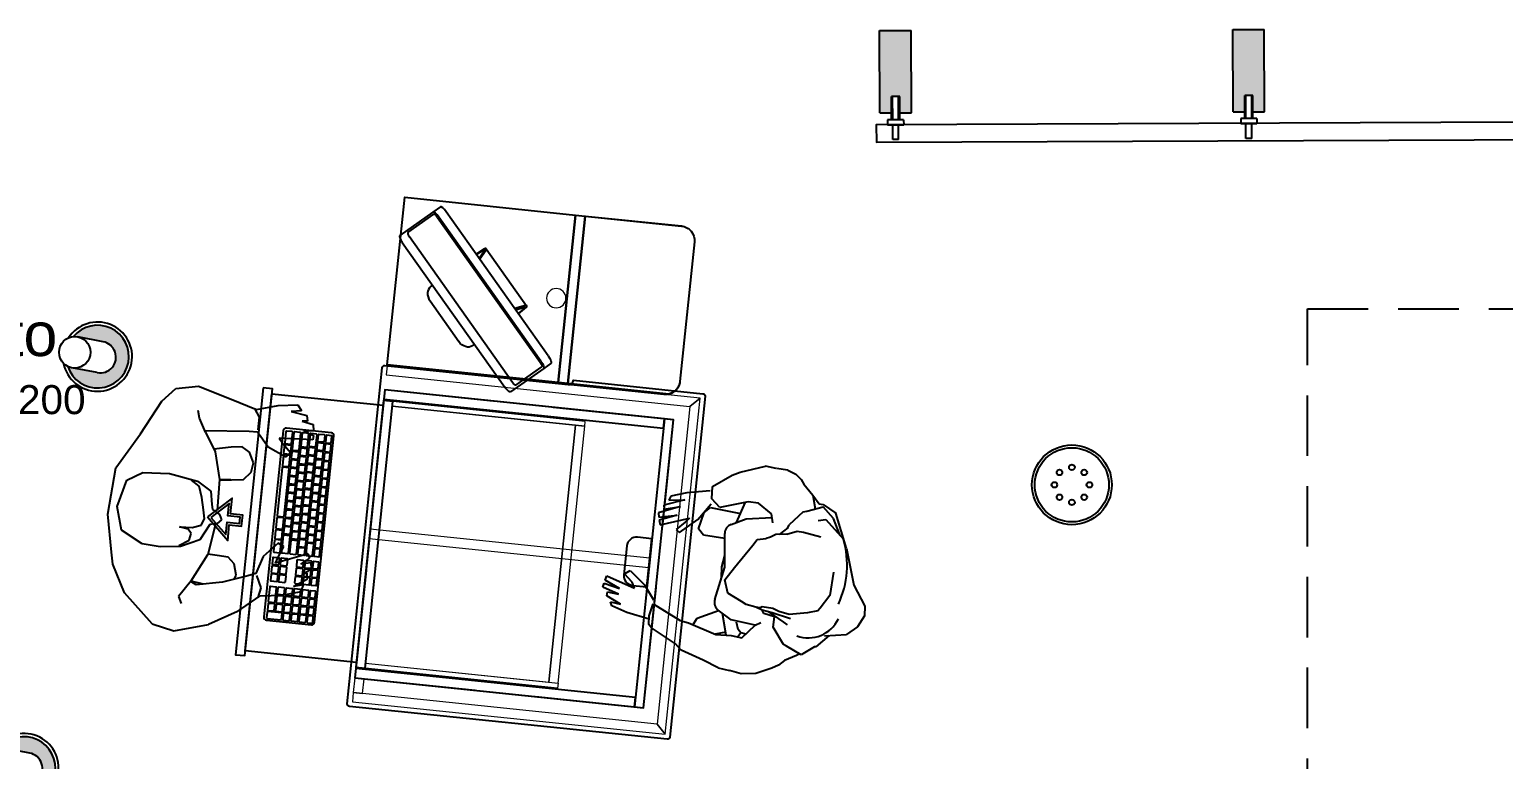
# Model space of a CAD drawing. Extents: x -62916 to 126930, y -44595 to 9525.
# Drawn here: x -25342 to -22295, y -22267 to -20758 of the extents above; entities that cross this region are included whole.
import ezdxf

# ---------------------------------------------------------------- set-up
doc = ezdxf.new("R2010")
doc.units = 0
doc.header["$LTSCALE"] = 1000
doc.header["$MEASUREMENT"] = 0
doc.linetypes.add('Discontinua JB', pattern=[0.75, 0.5, -0.25])
doc.linetypes.add('TRAZOS2', pattern=[0.375, 0.25, -0.125])
doc.layers.get('0').update_dxf_attribs({"linetype": 'CONTINUOUS'})
doc.layers.add('7- Kubic Expo Metálica', color=7, linetype='CONTINUOUS', true_color=0x9da3a6)
for name, color, linetype in [('A_luminarias tecnicas', 21, 'CONTINUOUS'), ('A_proyección o4', 251, 'CONTINUOUS'), ('ALZADO', 7, 'CONTINUOUS'), ('Arturo', 8, 'CONTINUOUS'), ('Clotilde', 8, 'CONTINUOUS'), ('Imac', 8, 'CONTINUOUS')]:
    doc.layers.add(name, color=color, linetype=linetype)
doc.layers.add('textos DT ocultar', color=7, linetype='CONTINUOUS', lineweight=13)
doc.styles.add('ARIAL', font='Arial.ttf')

# ---------------------------------------------------------------- blocks, each defined once
blk = doc.blocks.new('Arturo')
at = {"layer": 'Arturo'}
for p, q in [((58.5, 154.8, 0), (50.1, 150.3, 0)), ((73.1, 137.5, 0), (58.5, 154.8, 0)), ((80.2, 161, 0), (67.6, 157.8, 0)), ((67.6, 157.8, 0), (73.1, 137.5, 0)), ((94.1, 141.6, 0), (80.2, 161, 0)), ((101.6, 154.5, 0), (90.3, 152.1, 0)), ((120, 126.7, 0), (101.6, 154.5, 0)), ((-221.6, 109.3, 0), (-217, 132.7, 0)), ((-217, 132.7, 0), (-204.2, 135.1, 0)), ((-204.2, 135.1, 0), (-200.7, 114.4, 0)), ((-200.7, 114.4, 0), (-194.6, 136.1, 0)), ((-194.6, 136.1, 0), (-185.2, 135.6, 0)), ((-185.2, 135.6, 0), (-181.5, 65.7, 0)), ((50.1, 150.3, 0), (75.9, 85.3, 0)), ((90.3, 152.1, 0), (94.1, 141.6, 0)), ((128.7, 143.9, 0), (114.5, 147.1, 0)), ((114.5, 147.1, 0), (120, 126.7, 0)), ((140.3, 105.3, 0), (128.7, 143.9, 0)), ((-253.9, 97, 0), (-242.3, 105.8, 0)), ((-248.5, 57.1, 0), (-253.9, 97, 0)), ((-242.3, 105.8, 0), (-238.8, 85, 0)), ((-238.8, 85, 0), (-233.7, 117.9, 0)), ((-233.7, 117.9, 0), (-222.5, 120.4, 0)), ((-222.5, 120.4, 0), (-221.6, 109.3, 0)), ((-171.5, 74.6, 0), (-154.6, 92.5, 0)), ((-154.6, 92.5, 0), (-144.1, 84, 0)), ((40.2, 98.5, 0), (34.2, 86.3, 0)), ((63.1, 89.2, 0), (40.2, 98.5, 0)), ((146.5, 60.3, 0), (140.3, 105.3, 0)), ((-181.5, 65.7, 0), (-171.5, 74.6, 0)), ((-144.1, 84, 0), (-160.6, 45.4, 0)), ((34.2, 86.3, 0), (65.3, 58.2, 0)), ((75.9, 85.3, 0), (63.1, 89.2, 0)), ((-235.3, 13.6, 0), (-248.5, 57.1, 0)), ((-160.6, 45.4, 0), (-189.1, 20.3, 0)), ((65.3, 58.2, 0), (101.6, 47.1, 0)), ((101.6, 47.1, 0), (108.4, 31, 0)), ((130.2, 60.6, 0), (105.8, 49.3, 0)), ((108.4, 31, 0), (126.8, -20, 0)), ((108.4, 31, 0), (126.8, -20, 0)), ((150.1, 56.9, 0), (130.2, 60.6, 0)), ((183.6, 17.5, 0), (146.5, 60.3, 0)), ((-251.3, -40.8, 0), (-235.3, 13.6, 0)), ((-237.2, 9, 0), (-220.6, 20.6, 0)), ((-220.6, 20.6, 0), (-193.8, 20.6, 0)), ((-189.1, 20.3, 0), (-188.5, 2.9, 0)), ((-188.5, 2.9, 0), (-180.8, -88.4, 0)), ((-146.4, 7.8, 0), (-155.8, -8.2, 0)), ((-125, 18.2, 0), (-146.4, 7.8, 0)), ((-105.7, 15.7, 0), (-125, 18.2, 0)), ((-88.9, 1.8, 0), (-105.7, 15.7, 0)), ((-82.2, -47.8, 0), (-88.9, 1.8, 0)), ((86.3, 0.3, 0), (74.1, -13.6, 0)), ((109.4, 6.5, 0), (86.3, 0.3, 0)), ((118.3, 3.5, 0), (109.4, 6.5, 0)), ((183.6, 17.5, 0), (216.3, -39.4, 0)), ((-155.8, -8.2, 0), (-152.9, -31.1, 0)), ((-85.4, -24.2, 0), (-83.3, -47.8, 0)), ((74.1, -13.6, 0), (72.6, -36.7, 0)), ((126.8, -20, 0), (137.8, -73.4, 0)), ((-271.4, -110.8, 0), (-251.3, -40.8, 0)), ((-152.9, -31.1, 0), (-145.1, -65.9, 0)), ((-139.8, -62.5, 0), (-84.1, -47.8, 0)), ((-84.1, -47.8, 0), (-19.9, -46.2, 0)), ((-57.7, -63.2, 0), (-30.5, -58.5, 0)), ((-30.5, -58.5, 0), (-20.4, -55.5, 0)), ((-20.4, -55.5, 0), (-12, -40.1, 0)), ((-12, -40.1, 0), (-1.1, -34.9, 0)), ((-1.1, -34.9, 0), (6.8, -43.3, 0)), ((6.8, -43.3, 0), (10.5, -58.4, 0)), ((9, -46.7, 0), (73.1, -56, 0)), ((10.5, -58.4, 0), (44.3, -75.2, 0)), ((72.6, -36.7, 0), (72.4, -55.9, 0)), ((130.7, -84.3, 0), (73.1, -56, 0)), ((134.8, -58.5, 0), (130.9, -84.4, 0)), ((236.8, -109.3, 0), (216.3, -39.4, 0)), ((-178.2, -87, 0), (-205.4, -101.9, 0)), ((-178.2, -87, 0), (-139.8, -62.5, 0)), ((-66.1, -88.5, 0), (-76.6, -105.3, 0)), ((-75.8, -92.6, 0), (-57.7, -63.2, 0)), ((-43.4, -80.4, 0), (-66.1, -88.5, 0)), ((-17.8, -74, 0), (-43.4, -80.4, 0)), ((-0.1, -70.4, 0), (-17.8, -74, 0)), ((13.7, -76, 0), (-0.1, -70.4, 0)), ((20.6, -93.8, 0), (13.7, -76, 0)), ((44.3, -75.2, 0), (62, -113.7, 0)), ((130.7, -84.3, 0), (165.5, -107.5, 0)), ((137.8, -73.4, 0), (132.2, -85, 0)), ((-261.6, -157.2, 0), (-271.4, -110.8, 0)), ((-205.4, -101.9, 0), (-221.2, -106.5, 0)), ((-85.8, -152.2, 0), (-75.8, -92.6, 0)), ((22.2, -120.2, 0), (20.6, -93.8, 0)), ((24.8, -102, 0), (22.2, -120.2, 0)), ((33.2, -94.6, 0), (24.8, -102, 0)), ((47.2, -97, 0), (33.2, -94.6, 0)), ((60.3, -117.6, 0), (47.2, -97, 0)), ((62, -113.7, 0), (67.4, -155.2, 0)), ((165.5, -107.5, 0), (179, -100.4, 0)), ((227.3, -155.8, 0), (236.8, -109.3, 0)), ((-81.7, -206.7, 0), (-85.8, -152.2, 0)), ((-232.4, -182.8, 0), (-261.6, -157.2, 0)), ((67.4, -155.2, 0), (65.1, -193, 0)), ((227.3, -155.8, 0), (169.5, -218.7, 0)), ((-160.7, -220.3, 0), (-232.4, -182.8, 0)), ((-63, -237.9, 0), (-81.7, -206.7, 0)), ((65.1, -193, 0), (41.1, -238.5, 0)), ((-85.5, -263.5, 0), (-160.7, -220.3, 0)), ((-6.6, -252.6, 0), (-63, -237.9, 0)), ((41.1, -238.5, 0), (-6.6, -252.6, 0)), ((169.5, -218.7, 0), (112.6, -248.9, 0)), ((11.1, -270.1, 0), (-85.5, -263.5, 0)), ((88.5, -254.5, 0), (11.1, -270.1, 0)), ((112.6, -248.9, 0), (88.5, -254.5, 0))]:
    blk.add_line(p, q, dxfattribs=at)
blk = doc.blocks.new('Clotilde')
at = {"layer": 'Clotilde'}
for p, q in [((-94.8, 179.5, 0), (-86.7, 183, 0)), ((-89, 162, 0), (-75.1, 192.3, 0)), ((-86.7, 183, 0), (-89, 162, 0)), ((-75.1, 192.3, 0), (-67, 191.3, 0)), ((-69.2, 168.5, 0), (-58.4, 201.7, 0)), ((-67, 191.3, 0), (-69.2, 168.5, 0)), ((-58.4, 201.7, 0), (-49.6, 200.3, 0)), ((-49.6, 200.3, 0), (-57.2, 167.5, 0)), ((-57.2, 167.5, 0), (-43, 199, 0)), ((-34.1, 195.9, 0), (-53.7, 136.8, 0)), ((-43, 199, 0), (-34.1, 195.9, 0)), ((-105, 147.6, 0), (-94.8, 179.5, 0)), ((-41.6, 142.6, 0), (-25.9, 160.3, 0)), ((-25.9, 160.3, 0), (-18.1, 149.2, 0)), ((-113.8, 100.1, 0), (-105, 147.6, 0)), ((-53.7, 136.8, 0), (-41.6, 142.6, 0)), ((-18.1, 149.2, 0), (-44.5, 116.6, 0)), ((-159.4, 40.5, 0), (-131.5, 93, 0)), ((-131.5, 93, 0), (-125.1, 99.5, 0)), ((-125.1, 99.5, 0), (-107.2, 100.5, 0)), ((-81.6, 94.8, 0), (-109.9, 36, 0)), ((-107.2, 100.5, 0), (-81.6, 94.8, 0)), ((-44.5, 116.6, 0), (-73.3, 95.2, 0)), ((91.2, 100.4), (82.3, 97.2)), ((82.3, 97.2), (102.4, 38.3)), ((105.7, 64.3), (91.2, 100.4)), ((106.5, 103.2), (97.7, 101.7)), ((97.7, 101.7), (105.7, 64.3)), ((124, 59.4), (106.5, 103.2)), ((123.3, 93.9), (115.2, 92.9)), ((115.2, 92.9), (124, 59.4)), ((138.9, 51.9), (123.3, 93.9)), ((75.9, 63.8), (70.5, 56)), ((92.9, 46.9), (75.9, 63.8)), ((143.1, 81.3), (135, 84.7)), ((135, 84.7), (138.9, 51.9)), ((153.5, 49.5), (143.1, 81.3)), ((-171, 27.7, 0), (-159.4, 40.5, 0)), ((-109.9, 36, 0), (-113.4, 18.4, 0)), ((70.5, 56), (101.1, 21.3)), ((102.4, 38.3), (92.9, 46.9)), ((162.8, 2.1), (153.5, 49.5)), ((-186.7, -19.6, 0), (-171, 27.7, 0)), ((-113.4, 18.4, 0), (-131.2, -40.6, 0)), ((-116.7, 9, 0), (-102, 1.3, 0)), ((-115.6, 8.4, 0), (-102, 1.3, 0)), ((-102, 1.3, 0), (-81.2, -40.9, 0)), ((68.1, -38.1, 0), (70, 5.9, 0)), ((68.1, -38.1, 0), (70, 5.9, 0)), ((70, 5.9, 0), (82, 17.7, 0)), ((70, 5.9, 0), (82, 17.7, 0)), ((82, 17.7, 0), (116.9, 9.9, 0)), ((82, 17.7, 0), (116.9, 9.9, 0)), ((101.1, 21.3), (135.9, -3)), ((116.9, 9.9, 0), (128.7, -2.1, 0)), ((116.9, 9.9, 0), (128.7, -2.1, 0)), ((-199.4, -52.4, 0), (-186.7, -19.6, 0)), ((128.7, -2.1, 0), (122.6, -65.2, 0)), ((128.7, -2.1, 0), (122.6, -65.2, 0)), ((130.4, -21.8, 0), (146.3, -2.9, 0)), ((148.2, -78.7, 0), (130.4, -21.8, 0)), ((146.3, -2.9, 0), (172.2, -1.9, 0)), ((172.2, -1.9, 0), (199.3, -40.2, 0)), ((-199.4, -52.4, 0), (-202.5, -76.2, 0)), ((-131.2, -40.6, 0), (-130, -72.4, 0)), ((-124.6, -60.2, 0), (-130.6, -38.6, 0)), ((-130.4, -61.8, 0), (-86.5, -49.7, 0)), ((-98.1, -68.6, 0), (-80.6, -40.1, 0)), ((-59.8, -30.9, 0), (8.7, -44.3, 0)), ((-58.4, -86.2, 0), (-43.8, -56, 0)), ((-43.8, -56, 0), (-17, -47.5, 0)), ((-17, -47.5, 0), (10.5, -64.6, 0)), ((-13.1, -39.8, 0), (9, -38.1, 0)), ((8.7, -44.3, 0), (78.2, -37.1, 0)), ((9, -38.1, 0), (32.6, -41.8, 0)), ((98.1, -48.1, 0), (113, -78, 0)), ((103.4, -58.6, 0), (146.7, -73.4, 0)), ((103.4, -58.6, 0), (122.6, -65.2, 0)), ((199.3, -40.2, 0), (207.3, -55.5, 0)), ((207.3, -55.5, 0), (225.1, -106.4, 0)), ((-206.9, -101.1, 0), (-202.5, -76.2, 0)), ((-130, -72.4, 0), (-132.8, -94.3, 0)), ((-122.9, -91.2, 0), (-131.5, -86.4, 0)), ((-130, -72.4, 0), (-130, -72.4, 0)), ((-130, -72.4, 0), (-130, -72.4, 0)), ((-124.3, -101.7, 0), (-122.9, -91.2, 0)), ((-122.9, -91.2, 0), (-116.5, -85.4, 0)), ((-116.5, -85.4, 0), (-101.3, -79.9, 0)), ((-116.5, -85.4, 0), (-101.3, -79.9, 0)), ((-103.7, -118.9, 0), (-98.1, -68.6, 0)), ((-63.2, -96.6, 0), (-58.4, -86.2, 0)), ((10.5, -64.6, 0), (60.1, -97.7, 0)), ((113, -78, 0), (121.2, -130.4, 0)), ((147.3, -99.8, 0), (148.2, -78.7, 0)), ((-203.2, -130.8, 0), (-206.9, -101.1, 0)), ((-132.8, -94.3, 0), (-103.7, -118.9, 0)), ((-103.7, -118.9, 0), (-97.4, -130.3, 0)), ((-71.8, -130.5, 0), (-66.8, -116.7, 0)), ((-67.2, -125.5, 0), (-66.8, -116.7, 0)), ((-66.8, -116.7, 0), (-63.2, -96.6, 0)), ((60.1, -97.7, 0), (73, -105.3, 0)), ((73, -105.3, 0), (76.6, -123.1, 0)), ((128.3, -129, 0), (147.3, -99.8, 0)), ((222.6, -128.8, 0), (225.1, -106.4, 0)), ((-188.6, -162.3, 0), (-203.2, -130.8, 0)), ((-91.5, -177.3, 0), (-73.6, -144.3, 0)), ((-83.3, -190.8, 0), (-74.5, -151.6, 0)), ((-82.7, -157.4, 0), (-78.2, -134.7, 0)), ((-78.2, -134.7, 0), (-71.8, -130.5, 0)), ((-74.5, -151.6, 0), (-71.8, -130.5, 0)), ((-70.7, -165, 0), (-65.7, -152, 0)), ((-64.7, -130, 0), (-67.2, -125.5, 0)), ((-65.7, -152, 0), (-64.7, -130, 0)), ((80.4, -132.1, 0), (76.6, -123.1, 0)), ((87.2, -142.1, 0), (80.4, -132.1, 0)), ((89.7, -165.1, 0), (87.2, -142.1, 0)), ((102.9, -165.7, 0), (87.9, -149.1, 0)), ((110.5, -133.4, 0), (128.3, -129, 0)), ((221.7, -153.2, 0), (222.6, -129.7, 0)), ((-180.7, -175.7, 0), (-188.6, -162.3, 0)), ((-170.5, -186.9, 0), (-180.7, -175.7, 0)), ((-140.5, -188.3, 0), (-137.6, -181.4, 0)), ((-137.6, -181.4, 0), (-103.8, -156.4, 0)), ((-103.8, -156.4, 0), (-82.7, -157.4, 0)), ((-96.3, -185.9, 0), (-91.5, -177.3, 0)), ((-74.3, -186.8, 0), (-70.7, -165, 0)), ((89.7, -165.1, 0), (98.4, -185.8, 0)), ((102.9, -165.7, 0), (109.8, -167.8, 0)), ((139.5, -193.8, 0), (109.8, -167.8, 0)), ((205.6, -182.4, 0), (196.1, -189.3, 0)), ((215.1, -170.7, 0), (205.6, -182.4, 0)), ((221.7, -153.2, 0), (215.1, -170.7, 0)), ((-157.4, -210.4, 0), (-170.5, -186.9, 0)), ((-153.3, -216.8, 0), (-157.4, -210.4, 0)), ((-155.2, -220.2, 0), (-140.5, -188.3, 0)), ((-67.2, -224.2, 0), (-74.3, -186.8, 0)), ((97.9, -199, 0), (91.8, -235.7, 0)), ((98.4, -185.8, 0), (97.9, -199, 0)), ((139.5, -193.8, 0), (141.8, -201, 0)), ((141.8, -201, 0), (153.6, -234.1, 0)), ((175.8, -209.9, 0), (147.7, -217.5, 0)), ((175.8, -209.9, 0), (159.3, -224.7, 0)), ((196.1, -189.3, 0), (175.8, -209.9, 0)), ((-136, -245.8, 0), (-155.2, -220.2, 0)), ((-61.1, -244.7, 0), (-67.2, -224.2, 0)), ((128.5, -241.8, 0), (91.5, -282.4, 0)), ((124.8, -226.6, 0), (128.5, -241.8, 0)), ((132.2, -257.8, 0), (153.6, -234.1, 0)), ((158.9, -233.5, 0), (143.5, -261, 0)), ((159.3, -224.7, 0), (158.9, -233.5, 0)), ((-135.3, -248.8, 0), (-136, -245.8, 0)), ((-109.6, -273.5, 0), (-135.3, -248.8, 0)), ((-111.1, -264.2, 0), (-103.6, -308.9, 0)), ((-55.1, -249.4, 0), (-61.1, -244.7, 0)), ((-26.8, -266.5, 0), (-55.1, -249.4, 0)), ((21.6, -268.7, 0), (-26.8, -266.5, 0)), ((73.5, -290.4, 0), (143.5, -261, 0)), ((99.8, -274, 0), (132.2, -257.8, 0)), ((73.5, -290.4, 0), (-0.7, -313.5, 0)), ((-85.2, -330, 0), (-103.6, -308.9, 0)), ((-61, -341.7, 0), (-85.2, -330, 0)), ((-0.7, -313.5, 0), (-41.6, -340.8, 0)), ((-41.6, -340.8, 0), (-61, -341.7, 0))]:
    blk.add_line(p, q, dxfattribs=at)
for centre, radius, start, end in [((-63.6, -50.5, 0), 20, 78.9566, 148.4768), ((80.2, -57, 0), 20, 26.3788, 95.8989), ((-50.1, -224.2, 0), 68.8, 165.4788, 250.626), ((19.8, -104.3, 0), 192, 251.0264, 291.9182)]:
    blk.add_arc(centre, radius, start, end, dxfattribs=at)
blk = doc.blocks.new('Mostrador Kubic Mòdul Info Opción 1 Planta')
at = {"color": 7}
for points in [[(598, 600), (0, 600), (0, 581), (598, 581)], [(0, 0), (598, 0), (598, 600), (0, 600)], [(19, 581), (0, 581), (0, 0), (19, 0)], [(598, 581), (579, 581), (579, 0), (598, 0)], [(576, 19), (22, 19), (22, 0), (576, 0)]]:
    blk.add_lwpolyline(points, close=True, dxfattribs=at)
blk.add_lwpolyline([(269, 531), (329, 531, 0.414214), (349, 551), (349, 581), (249, 581), (249, 551, 0.414214)], format="xyb", close=True, dxfattribs=at)
at = {"color": 7, "linetype": 'Discontinua JB', "lineweight": 13, "ltscale": 10}
blk.add_lwpolyline([(289.5, 581), (289.5, 0), (308.5, 0), (308.5, 581)], close=True, dxfattribs=at)
at = {"color": 8, "lineweight": 13, "ltscale": 10}
for points in [[(22, 19), (32, 19), (32, 419), (22, 419)], [(576, 19), (566, 19), (566, 419), (576, 419)]]:
    blk.add_lwpolyline(points, close=True, dxfattribs=at)
at = {"color": 7, "lineweight": 13, "ltscale": 10}
for points in [[(32, 400), (566, 400), (566, 419), (32, 419)], [(32, 19), (566, 19), (566, 400), (32, 400)]]:
    blk.add_lwpolyline(points, close=True, dxfattribs=at)
blk = doc.blocks.new('FLECHA')
at = {"color": 7}
for points in [[(0, 0), (43.9, -46.7), (11.5, -46.7), (11.5, -72.3), (0, -72.3), (-11.5, -72.3), (-11.5, -46.7), (-43.9, -46.7)], [(0, -7.3), (32.3, -41.7), (6.5, -41.7), (6.5, -67.3), (0, -67.3), (-6.5, -67.3), (-6.5, -41.7), (-32.3, -41.7)]]:
    blk.add_lwpolyline(points, close=True, dxfattribs=at)
blk = doc.blocks.new('Planta Teclat Imac JB')
at = {"layer": 'Imac'}
for points in [[(199.5, 99.5, 0.414201), (193.5, 105.4), (-193.5, 105.4, 0.38771), (-199.5, 99.9), (-199.5, 6, 0.414201), (-193.5, 0), (193.5, 0, 0.414201), (199.5, 6)], [(-177.8, 100.3, 0.450069), (-179, 101.5), (-192.3, 101.5, 0.45007), (-193.5, 100.3), (-193.5, 91, 0.411174), (-192.3, 89.5), (-179, 89.5, 0.411173), (-177.8, 91)], [(-159.6, 100.3, 0.450069), (-160.8, 101.5), (-174.1, 101.5, 0.45007), (-175.3, 100.3), (-175.3, 91, 0.411174), (-174.1, 89.5), (-160.8, 89.5, 0.411173), (-159.6, 91)], [(-141.5, 100.3, 0.450069), (-142.7, 101.5), (-156, 101.5, 0.45007), (-157.2, 100.3), (-157.2, 91, 0.411174), (-156, 89.5), (-142.7, 89.5, 0.411173), (-141.5, 91)], [(-123.3, 100.3, 0.450069), (-124.6, 101.5), (-137.9, 101.5, 0.45007), (-139.1, 100.3), (-139.1, 91, 0.411174), (-137.9, 89.5), (-124.6, 89.5, 0.411173), (-123.3, 91)], [(-105.2, 100.3, 0.450069), (-106.4, 101.5), (-119.7, 101.5, 0.45007), (-120.9, 100.3), (-120.9, 91, 0.411174), (-119.7, 89.5), (-106.4, 89.5, 0.411173), (-105.2, 91)], [(-87.1, 100.3, 0.450069), (-88.3, 101.5), (-101.6, 101.5, 0.45007), (-102.8, 100.3), (-102.8, 91, 0.411174), (-101.6, 89.5), (-88.3, 89.5, 0.411173), (-87.1, 91)], [(-68.9, 100.3, 0.450069), (-70.1, 101.5), (-83.4, 101.5, 0.45007), (-84.7, 100.3), (-84.7, 91, 0.411174), (-83.4, 89.5), (-70.1, 89.5, 0.411173), (-68.9, 91)], [(-50.8, 100.3, 0.450069), (-52, 101.5), (-65.3, 101.5, 0.45007), (-66.5, 100.3), (-66.5, 91, 0.411174), (-65.3, 89.5), (-52, 89.5, 0.411173), (-50.8, 91)], [(-32.7, 100.3, 0.450069), (-33.9, 101.5), (-47.2, 101.5, 0.45007), (-48.4, 100.3), (-48.4, 91, 0.411174), (-47.2, 89.5), (-33.9, 89.5, 0.411173), (-32.7, 91)], [(-14.5, 100.3, 0.450069), (-15.7, 101.5), (-29, 101.5, 0.45007), (-30.2, 100.3), (-30.2, 91, 0.411174), (-29, 89.5), (-15.7, 89.5, 0.411173), (-14.5, 91)], [(3.6, 100.3, 0.450069), (2.4, 101.5), (-10.9, 101.5, 0.45007), (-12.1, 100.3), (-12.1, 91, 0.411174), (-10.9, 89.5), (2.4, 89.5, 0.411173), (3.6, 91)], [(21.8, 100.3, 0.450069), (20.6, 101.5), (7.3, 101.5, 0.45007), (6, 100.3), (6, 91, 0.411174), (7.3, 89.5), (20.6, 89.5, 0.411173), (21.8, 91)], [(39.9, 100.3, 0.450069), (38.7, 101.5), (25.4, 101.5, 0.45007), (24.2, 100.3), (24.2, 91, 0.411174), (25.4, 89.5), (38.7, 89.5, 0.411173), (39.9, 91)], [(58, 100.3, 0.450069), (56.8, 101.5), (43.5, 101.5, 0.45007), (42.3, 100.3), (42.3, 91, 0.411174), (43.5, 89.5), (56.8, 89.5, 0.411173), (58, 91)], [(83.4, 100.3, 0.450069), (82.2, 101.5), (70.1, 101.5, 0.45007), (68.9, 100.3), (68.9, 91, 0.411174), (70.1, 89.5), (82.2, 89.5, 0.411173), (83.4, 91)], [(101, 100.3, 0.450069), (99.8, 101.5), (87.7, 101.5, 0.45007), (86.5, 100.3), (86.5, 91, 0.411174), (87.7, 89.5), (99.8, 89.5, 0.411173), (101, 91)], [(117.9, 100.3, 0.450069), (116.7, 101.5), (104.6, 101.5, 0.45007), (103.4, 100.3), (103.4, 91, 0.411174), (104.6, 89.5), (116.7, 89.5, 0.411173), (117.9, 91)], [(143.9, 100.3, 0.450069), (142.7, 101.5), (130.6, 101.5, 0.45007), (129.4, 100.3), (129.4, 91, 0.411174), (130.6, 89.5), (142.7, 89.5, 0.411173), (143.9, 91)], [(161.4, 100.3, 0.450069), (160.2, 101.5), (148.1, 101.5, 0.45007), (146.9, 100.3), (146.9, 91, 0.411174), (148.1, 89.5), (160.2, 89.5, 0.411173), (161.4, 91)], [(179, 100.3, 0.450069), (177.8, 101.5), (165.7, 101.5, 0.45007), (164.5, 100.3), (164.5, 91, 0.411174), (165.7, 89.5), (177.8, 89.5, 0.411173), (179, 91)], [(195.9, 100.3, 0.450069), (194.7, 101.5), (182.6, 101.5, 0.45007), (181.4, 100.3), (181.4, 91, 0.411174), (182.6, 89.5), (194.7, 89.5, 0.411173), (195.9, 91)], [(-179, 85.9, 0.414201), (-180.2, 87.1), (-192.3, 87.1, 0.414201), (-193.5, 85.9), (-193.5, 74, 0.414188), (-192.3, 72.8), (-180.2, 72.8, 0.414201), (-179, 74)], [(-167.4, 69.2, 0.414201), (-168.6, 70.4), (-192.3, 70.4, 0.414201), (-193.5, 69.2), (-193.5, 57.2, 0.414188), (-192.3, 56), (-168.6, 56, 0.414201), (-167.4, 57.2)], [(-161.4, 85.9, 0.414201), (-162.7, 87.1), (-174.7, 87.1, 0.414201), (-176, 85.9), (-176, 74, 0.414188), (-174.7, 72.8), (-162.7, 72.8, 0.414201), (-161.4, 74)], [(-149.9, 69.2, 0.414201), (-151.1, 70.4), (-163.2, 70.4, 0.414201), (-164.4, 69.2), (-164.4, 57.2, 0.414188), (-163.2, 56), (-151.1, 56, 0.414201), (-149.9, 57.2)], [(-143.9, 85.9, 0.414201), (-145.1, 87.1), (-157.2, 87.1, 0.414201), (-158.4, 85.9), (-158.4, 74, 0.414188), (-157.2, 72.8), (-145.1, 72.8, 0.414201), (-143.9, 74)], [(-132.4, 69.2, 0.414201), (-133.6, 70.4), (-145.7, 70.4, 0.414201), (-146.9, 69.2), (-146.9, 57.2, 0.414188), (-145.7, 56), (-133.6, 56, 0.414201), (-132.4, 57.2)], [(-126.4, 85.9, 0.414201), (-127.6, 87.1), (-139.7, 87.1, 0.414201), (-140.9, 85.9), (-140.9, 74, 0.414188), (-139.7, 72.8), (-127.6, 72.8, 0.414201), (-126.4, 74)], [(-114.8, 69.2, 0.414201), (-116, 70.4), (-128.1, 70.4, 0.414201), (-129.3, 69.2), (-129.3, 57.2, 0.414188), (-128.1, 56), (-116, 56, 0.414201), (-114.8, 57.2)], [(-108.8, 85.9, 0.414201), (-110, 87.1), (-122.1, 87.1, 0.414201), (-123.3, 85.9), (-123.3, 74, 0.414188), (-122.1, 72.8), (-110, 72.8, 0.414201), (-108.8, 74)], [(-97.9, 69.2, 0.414201), (-99.1, 70.4), (-111.2, 70.4, 0.414201), (-112.4, 69.2), (-112.4, 57.2, 0.414188), (-111.2, 56), (-99.1, 56, 0.414201), (-97.9, 57.2)], [(-91.3, 85.9, 0.414201), (-92.5, 87.1), (-104.6, 87.1, 0.414201), (-105.8, 85.9), (-105.8, 74, 0.414188), (-104.6, 72.8), (-92.5, 72.8, 0.414201), (-91.3, 74)], [(-80.4, 69.2, 0.414201), (-81.6, 70.4), (-93.7, 70.4, 0.414201), (-94.9, 69.2), (-94.9, 57.2, 0.414188), (-93.7, 56), (-81.6, 56, 0.414201), (-80.4, 57.2)], [(-73.8, 85.9, 0.414201), (-75, 87.1), (-87.1, 87.1, 0.414201), (-88.3, 85.9), (-88.3, 74, 0.414188), (-87.1, 72.8), (-75, 72.8, 0.414201), (-73.8, 74)], [(-62.8, 69.2, 0.414201), (-64, 70.4), (-76.1, 70.4, 0.414201), (-77.3, 69.2), (-77.3, 57.2, 0.414188), (-76.1, 56), (-64, 56, 0.414201), (-62.8, 57.2)], [(-56.2, 85.9, 0.414201), (-57.4, 87.1), (-69.5, 87.1, 0.414201), (-70.7, 85.9), (-70.7, 74, 0.414188), (-69.5, 72.8), (-57.4, 72.8, 0.414201), (-56.2, 74)], [(-45.9, 69.2, 0.414201), (-47.1, 70.4), (-59.2, 70.4, 0.414201), (-60.4, 69.2), (-60.4, 57.2, 0.414188), (-59.2, 56), (-47.1, 56, 0.414201), (-45.9, 57.2)], [(-38.7, 85.9, 0.414201), (-39.9, 87.1), (-52, 87.1, 0.414201), (-53.2, 85.9), (-53.2, 74, 0.414188), (-52, 72.8), (-39.9, 72.8, 0.414201), (-38.7, 74)], [(-28.4, 69.2, 0.414201), (-29.6, 70.4), (-41.7, 70.4, 0.414201), (-42.9, 69.2), (-42.9, 57.2, 0.414188), (-41.7, 56), (-29.6, 56, 0.414201), (-28.4, 57.2)], [(-21.8, 85.9, 0.414201), (-23, 87.1), (-35.1, 87.1, 0.414201), (-36.3, 85.9), (-36.3, 74, 0.414188), (-35.1, 72.8), (-23, 72.8, 0.414201), (-21.8, 74)], [(-10.8, 69.2, 0.414201), (-12, 70.4), (-24.1, 70.4, 0.414201), (-25.3, 69.2), (-25.3, 57.2, 0.414188), (-24.1, 56), (-12, 56, 0.414201), (-10.8, 57.2)], [(-4.2, 85.9, 0.414201), (-5.4, 87.1), (-17.5, 87.1, 0.414201), (-18.7, 85.9), (-18.7, 74, 0.414188), (-17.5, 72.8), (-5.4, 72.8, 0.414201), (-4.2, 74)], [(6.7, 69.2, 0.414201), (5.5, 70.4), (-6.6, 70.4, 0.414201), (-7.8, 69.2), (-7.8, 57.2, 0.414188), (-6.6, 56), (5.5, 56, 0.414201), (6.7, 57.2)], [(13.3, 85.9, 0.414201), (12.1, 87.1), (0, 87.1, 0.414201), (-1.2, 85.9), (-1.2, 74, 0.414188), (0, 72.8), (12.1, 72.8, 0.414201), (13.3, 74)], [(23.6, 69.2, 0.414201), (22.4, 70.4), (10.3, 70.4, 0.414201), (9.1, 69.2), (9.1, 57.2, 0.414188), (10.3, 56), (22.4, 56, 0.414201), (23.6, 57.2)], [(30.2, 85.9, 0.414201), (29, 87.1), (16.9, 87.1, 0.414201), (15.7, 85.9), (15.7, 74, 0.414188), (16.9, 72.8), (29, 72.8, 0.414201), (30.2, 74)], [(41.2, 69.2, 0.414201), (40, 70.4), (27.9, 70.4, 0.414201), (26.7, 69.2), (26.7, 57.2, 0.414188), (27.9, 56), (40, 56, 0.414201), (41.2, 57.2)], [(58, 85.9, 0.414201), (56.8, 87.1), (33.9, 87.1, 0.414201), (32.7, 85.9), (32.7, 74, 0.414188), (33.9, 72.8), (56.8, 72.8, 0.414201), (58, 74)], [(58.1, 69.2, 0.414201), (56.9, 70.4), (44.8, 70.4, 0.414201), (43.6, 69.2), (43.6, 57.2, 0.414188), (44.8, 56), (56.9, 56, 0.414201), (58.1, 57.2)], [(83.4, 85.9, 0.414201), (82.2, 87.1), (70.1, 87.1, 0.414201), (68.9, 85.9), (68.9, 74, 0.414188), (70.1, 72.8), (82.2, 72.8, 0.414201), (83.4, 74)], [(83.4, 69.2, 0.414201), (82.2, 70.4), (70.1, 70.4, 0.414201), (68.9, 69.2), (68.9, 57.2, 0.414188), (70.1, 56), (82.2, 56, 0.414201), (83.4, 57.2)], [(101, 85.9, 0.414201), (99.8, 87.1), (87.7, 87.1, 0.414201), (86.5, 85.9), (86.5, 74, 0.414188), (87.7, 72.8), (99.8, 72.8, 0.414201), (101, 74)], [(101, 69.2, 0.414201), (99.8, 70.4), (87.7, 70.4, 0.414201), (86.5, 69.2), (86.5, 57.2, 0.414188), (87.7, 56), (99.8, 56, 0.414201), (101, 57.2)], [(117.9, 85.9, 0.414201), (116.7, 87.1), (104.6, 87.1, 0.414201), (103.4, 85.9), (103.4, 74, 0.414188), (104.6, 72.8), (116.7, 72.8, 0.414201), (117.9, 74)], [(117.9, 69.2, 0.414201), (116.7, 70.4), (104.6, 70.4, 0.414201), (103.4, 69.2), (103.4, 57.2, 0.414188), (104.6, 56), (116.7, 56, 0.414201), (117.9, 57.2)], [(143.9, 85.9, 0.414201), (142.7, 87.1), (130.6, 87.1, 0.414201), (129.4, 85.9), (129.4, 74, 0.414188), (130.6, 72.8), (142.7, 72.8, 0.414201), (143.9, 74)], [(143.9, 69.2, 0.414201), (142.7, 70.4), (130.6, 70.4, 0.414201), (129.4, 69.2), (129.4, 57.2, 0.414188), (130.6, 56), (142.7, 56, 0.414201), (143.9, 57.2)], [(161.4, 85.9, 0.414201), (160.2, 87.1), (148.1, 87.1, 0.414201), (146.9, 85.9), (146.9, 74, 0.414188), (148.1, 72.8), (160.2, 72.8, 0.414201), (161.4, 74)], [(161.4, 69.2, 0.414201), (160.2, 70.4), (148.1, 70.4, 0.414201), (146.9, 69.2), (146.9, 57.2, 0.414188), (148.1, 56), (160.2, 56, 0.414201), (161.4, 57.2)], [(179, 85.9, 0.414201), (177.8, 87.1), (165.7, 87.1, 0.414201), (164.5, 85.9), (164.5, 74, 0.414188), (165.7, 72.8), (177.8, 72.8, 0.414201), (179, 74)], [(179, 69.2, 0.414201), (177.8, 70.4), (165.7, 70.4, 0.414201), (164.5, 69.2), (164.5, 57.2, 0.414188), (165.7, 56), (177.8, 56, 0.414201), (179, 57.2)], [(195.9, 85.9, 0.414201), (194.7, 87.1), (182.6, 87.1, 0.414201), (181.4, 85.9), (181.4, 74, 0.414188), (182.6, 72.8), (194.7, 72.8, 0.414201), (195.9, 74)], [(195.9, 69.2, 0.414201), (194.7, 70.4), (182.6, 70.4, 0.414201), (181.4, 69.2), (181.4, 57.2, 0.414188), (182.6, 56), (194.7, 56, 0.414201), (195.9, 57.2)], [(-164.5, 52.4, 0.414201), (-165.7, 53.6), (-192.3, 53.6, 0.414201), (-193.5, 52.4), (-193.5, 40.4, 0.414188), (-192.3, 39.2), (-165.7, 39.2, 0.414201), (-164.5, 40.4)], [(-155.7, 35.6, 0.414201), (-156.9, 36.8), (-192.3, 36.8, 0.414201), (-193.5, 35.6), (-193.5, 23.6, 0.414188), (-192.3, 22.4), (-156.9, 22.4, 0.414201), (-155.7, 23.6)], [(-146.9, 52.4, 0.414201), (-148.1, 53.6), (-160.2, 53.6, 0.414201), (-161.4, 52.4), (-161.4, 40.4, 0.414188), (-160.2, 39.2), (-148.1, 39.2, 0.414201), (-146.9, 40.4)], [(-138.2, 35.6, 0.414201), (-139.4, 36.8), (-151.5, 36.8, 0.414201), (-152.7, 35.6), (-152.7, 23.6, 0.414188), (-151.5, 22.4), (-139.4, 22.4, 0.414201), (-138.2, 23.6)], [(-129.4, 52.4, 0.414201), (-130.6, 53.6), (-142.7, 53.6, 0.414201), (-143.9, 52.4), (-143.9, 40.4, 0.414188), (-142.7, 39.2), (-130.6, 39.2, 0.414201), (-129.4, 40.4)], [(-120.6, 35.6, 0.414201), (-121.8, 36.8), (-133.9, 36.8, 0.414201), (-135.1, 35.6), (-135.1, 23.6, 0.414188), (-133.9, 22.4), (-121.8, 22.4, 0.414201), (-120.6, 23.6)], [(-111.9, 52.4, 0.414201), (-113.1, 53.6), (-125.2, 53.6, 0.414201), (-126.4, 52.4), (-126.4, 40.4, 0.414188), (-125.2, 39.2), (-113.1, 39.2, 0.414201), (-111.9, 40.4)], [(-103.7, 35.6, 0.414201), (-104.9, 36.8), (-117, 36.8, 0.414201), (-118.2, 35.6), (-118.2, 23.6, 0.414188), (-117, 22.4), (-104.9, 22.4, 0.414201), (-103.7, 23.6)], [(-94.9, 52.4, 0.414201), (-96.1, 53.6), (-108.2, 53.6, 0.414201), (-109.4, 52.4), (-109.4, 40.4, 0.414188), (-108.2, 39.2), (-96.1, 39.2, 0.414201), (-94.9, 40.4)], [(-86.2, 35.6, 0.414201), (-87.4, 36.8), (-99.5, 36.8, 0.414201), (-100.7, 35.6), (-100.7, 23.6, 0.414188), (-99.5, 22.4), (-87.4, 22.4, 0.414201), (-86.2, 23.6)], [(-77.4, 52.4, 0.414201), (-78.6, 53.6), (-90.7, 53.6, 0.414201), (-91.9, 52.4), (-91.9, 40.4, 0.414188), (-90.7, 39.2), (-78.6, 39.2, 0.414201), (-77.4, 40.4)], [(-68.6, 35.6, 0.414201), (-69.8, 36.8), (-81.9, 36.8, 0.414201), (-83.1, 35.6), (-83.1, 23.6, 0.414188), (-81.9, 22.4), (-69.8, 22.4, 0.414201), (-68.6, 23.6)], [(-60.5, 52.4, 0.414201), (-61.7, 53.6), (-73.8, 53.6, 0.414201), (-75, 52.4), (-75, 40.4, 0.414188), (-73.8, 39.2), (-61.7, 39.2, 0.414201), (-60.5, 40.4)], [(-51.7, 35.6, 0.414201), (-52.9, 36.8), (-65, 36.8, 0.414201), (-66.2, 35.6), (-66.2, 23.6, 0.414188), (-65, 22.4), (-52.9, 22.4, 0.414201), (-51.7, 23.6)], [(-42.9, 52.4, 0.414201), (-44.1, 53.6), (-56.2, 53.6, 0.414201), (-57.4, 52.4), (-57.4, 40.4, 0.414188), (-56.2, 39.2), (-44.1, 39.2, 0.414201), (-42.9, 40.4)], [(-34.2, 35.6, 0.414201), (-35.4, 36.8), (-47.5, 36.8, 0.414201), (-48.7, 35.6), (-48.7, 23.6, 0.414188), (-47.5, 22.4), (-35.4, 22.4, 0.414201), (-34.2, 23.6)], [(-25.4, 52.4, 0.414201), (-26.6, 53.6), (-38.7, 53.6, 0.414201), (-39.9, 52.4), (-39.9, 40.4, 0.414188), (-38.7, 39.2), (-26.6, 39.2, 0.414201), (-25.4, 40.4)], [(-16.6, 35.6, 0.414201), (-17.8, 36.8), (-29.9, 36.8, 0.414201), (-31.1, 35.6), (-31.1, 23.6, 0.414188), (-29.9, 22.4), (-17.8, 22.4, 0.414201), (-16.6, 23.6)], [(-7.9, 52.4, 0.414201), (-9.1, 53.6), (-21.2, 53.6, 0.414201), (-22.4, 52.4), (-22.4, 40.4, 0.414188), (-21.2, 39.2), (-9.1, 39.2, 0.414201), (-7.9, 40.4)], [(0.9, 35.6, 0.414201), (-0.3, 36.8), (-12.4, 36.8, 0.414201), (-13.6, 35.6), (-13.6, 23.6, 0.414188), (-12.4, 22.4), (-0.3, 22.4, 0.414201), (0.9, 23.6)], [(9.7, 52.4, 0.414201), (8.5, 53.6), (-3.6, 53.6, 0.414201), (-4.8, 52.4), (-4.8, 40.4, 0.414188), (-3.6, 39.2), (8.5, 39.2, 0.414201), (9.7, 40.4)], [(17.8, 35.6, 0.414201), (16.6, 36.8), (4.5, 36.8, 0.414201), (3.3, 35.6), (3.3, 23.6, 0.414188), (4.5, 22.4), (16.6, 22.4, 0.414201), (17.8, 23.6)], [(26.6, 52.4, 0.414201), (25.4, 53.6), (13.3, 53.6, 0.414201), (12.1, 52.4), (12.1, 40.4, 0.414188), (13.3, 39.2), (25.4, 39.2, 0.414201), (26.6, 40.4)], [(58, 35.6, 0.414201), (56.8, 36.8), (22.1, 36.8, 0.414201), (20.9, 35.6), (20.9, 23.6, 0.414188), (22.1, 22.4), (56.8, 22.4, 0.414201), (58, 23.6)], [(58, 52.4, 0.414201), (56.8, 53.6), (30.8, 53.6, 0.414201), (29.6, 52.4), (29.6, 40.4, 0.414188), (30.8, 39.2), (56.8, 39.2, 0.414201), (58, 40.4)], [(83.4, 35.6, 0.414201), (82.2, 36.8), (70.1, 36.8, 0.414201), (68.9, 35.6), (68.9, 23.6, 0.414188), (70.1, 22.4), (82.2, 22.4, 0.414201), (83.4, 23.6)], [(101, 35.6, 0.414201), (99.8, 36.8), (87.7, 36.8, 0.414201), (86.5, 35.6), (86.5, 23.6, 0.414188), (87.7, 22.4), (99.8, 22.4, 0.414201), (101, 23.6)], [(117.9, 35.6, 0.414201), (116.7, 36.8), (104.6, 36.8, 0.414201), (103.4, 35.6), (103.4, 23.6, 0.414188), (104.6, 22.4), (116.7, 22.4, 0.414201), (117.9, 23.6)], [(143.9, 52.4, 0.414201), (142.7, 53.6), (130.6, 53.6, 0.414201), (129.4, 52.4), (129.4, 40.4, 0.414188), (130.6, 39.2), (142.7, 39.2, 0.414201), (143.9, 40.4)], [(143.9, 35.6, 0.414201), (142.7, 36.8), (130.6, 36.8, 0.414201), (129.4, 35.6), (129.4, 23.6, 0.414188), (130.6, 22.4), (142.7, 22.4, 0.414201), (143.9, 23.6)], [(161.4, 52.4, 0.414201), (160.2, 53.6), (148.1, 53.6, 0.414201), (146.9, 52.4), (146.9, 40.4, 0.414188), (148.1, 39.2), (160.2, 39.2, 0.414201), (161.4, 40.4)], [(161.4, 35.6, 0.414201), (160.2, 36.8), (148.1, 36.8, 0.414201), (146.9, 35.6), (146.9, 23.6, 0.414188), (148.1, 22.4), (160.2, 22.4, 0.414201), (161.4, 23.6)], [(179, 52.4, 0.414201), (177.8, 53.6), (165.7, 53.6, 0.414201), (164.5, 52.4), (164.5, 40.4, 0.414188), (165.7, 39.2), (177.8, 39.2, 0.414201), (179, 40.4)], [(179, 35.6, 0.414201), (177.8, 36.8), (165.7, 36.8, 0.414201), (164.5, 35.6), (164.5, 23.6, 0.414188), (165.7, 22.4), (177.8, 22.4, 0.414201), (179, 23.6)], [(195.9, 52.4, 0.414201), (194.7, 53.6), (182.6, 53.6, 0.414201), (181.4, 52.4), (181.4, 40.4, 0.414188), (182.6, 39.2), (194.7, 39.2, 0.414201), (195.9, 40.4)], [(195.9, 35.6, 0.414201), (194.7, 36.8), (182.6, 36.8, 0.414201), (181.4, 35.6), (181.4, 6.9, 0.414188), (182.6, 5.7), (194.7, 5.7, 0.414201), (195.9, 6.9)], [(-167.4, 18.8, 0.414201), (-168.6, 20), (-192.3, 20, 0.414201), (-193.5, 18.8), (-193.5, 6.9, 0.414188), (-192.3, 5.7), (-168.6, 5.7, 0.414201), (-167.4, 6.9)], [(-146.6, 18.8, 0.414201), (-147.8, 20), (-163.8, 20, 0.414201), (-165, 18.8), (-165, 6.9, 0.414188), (-163.8, 5.7), (-147.8, 5.7, 0.414201), (-146.6, 6.9)], [(-120.7, 18.8, 0.414201), (-121.9, 20), (-143, 20, 0.414201), (-144.2, 18.8), (-144.2, 6.9, 0.414188), (-143, 5.7), (-121.9, 5.7, 0.414201), (-120.7, 6.9)], [(-16.6, 18.8, 0.414201), (-17.8, 20), (-117, 20, 0.414201), (-118.2, 18.8), (-118.2, 6.9, 0.414188), (-117, 5.7), (-17.8, 5.7, 0.414201), (-16.6, 6.9)], [(9.3, 18.8, 0.414201), (8.1, 20), (-13, 20, 0.414201), (-14.2, 18.8), (-14.2, 6.9, 0.414188), (-13, 5.7), (8.1, 5.7, 0.414201), (9.3, 6.9)], [(30.1, 18.8, 0.414201), (28.9, 20), (13, 20, 0.414201), (11.7, 18.8), (11.7, 6.9, 0.414188), (13, 5.7), (28.9, 5.7, 0.414201), (30.1, 6.9)], [(58, 18.8, 0.414201), (56.8, 20), (33.2, 20, 0.414201), (32, 18.8), (32, 6.9, 0.414188), (33.2, 5.7), (56.8, 5.7, 0.414201), (58, 6.9)], [(83.4, 18.8, 0.414201), (82.2, 20), (70.1, 20, 0.414201), (68.9, 18.8), (68.9, 6.9, 0.414188), (70.1, 5.7), (82.2, 5.7, 0.414201), (83.4, 6.9)], [(101, 18.8, 0.414201), (99.8, 20), (87.7, 20, 0.414201), (86.5, 18.8), (86.5, 6.9, 0.414188), (87.7, 5.7), (99.8, 5.7, 0.414201), (101, 6.9)], [(117.9, 18.8, 0.414201), (116.7, 20), (104.6, 20, 0.414201), (103.4, 18.8), (103.4, 6.9, 0.414188), (104.6, 5.7), (116.7, 5.7, 0.414201), (117.9, 6.9)], [(161.4, 18.8, 0.414201), (160.2, 20), (130.6, 20, 0.414201), (129.4, 18.8), (129.4, 6.9, 0.414188), (130.6, 5.7), (160.2, 5.7, 0.414201), (161.4, 6.9)], [(179, 18.8, 0.414201), (177.8, 20), (165.7, 20, 0.414201), (164.5, 18.8), (164.5, 6.9, 0.414188), (165.7, 5.7), (177.8, 5.7, 0.414201), (179, 6.9)]]:
    blk.add_lwpolyline(points, format="xyb", close=True, dxfattribs=at)
blk = doc.blocks.new('Planta Imac JB')
at = {"layer": 'Imac'}
for p, q in [((-75.6, 133.7), (-74.4, 155)), ((-72.1, 157), (72.1, 157)), ((-70.2, 155.6), (-62.7, 133.7)), ((70.2, 155.6), (62.7, 133.7)), ((75.6, 133.7), (74.4, 155)), ((-197.9, 129.7), (-197.9, 111.1)), ((182.3, 133.7), (-182.3, 133.7)), ((-73.7, 151.8), (-74.7, 133.7)), ((-65.3, 133.7), (-71.7, 152.1)), ((65.3, 133.7), (71.7, 152.1)), ((73.7, 151.8), (74.7, 133.7)), ((197.9, 129.7), (197.9, 111.1)), ((-197.9, 111.1), (-197.9, 27.2)), ((-193.1, 44.3), (-193.1, 109.9)), ((-183.4, 112.6), (183.4, 112.6)), ((182.3, 115.2), (-182.3, 115.2)), ((193.1, 44.3), (193.1, 109.9)), ((197.9, 111.1), (197.9, 27.2)), ((184.1, 41.7), (-184.1, 41.7)), ((-183.4, 23.1), (183, 23.1)), ((-74.8, 18), (-74.8, 23.1)), ((-51.4, 0), (51.4, 0)), ((74.8, 18), (74.8, 23.1))]:
    blk.add_line(p, q, dxfattribs=at)
for centre, radius, start, end in [((-72.2, 154.9), 2.12, 19.0624, 176.7674), ((-72.7, 151.8), 1.06, 19.0624, 176.7674), ((72.2, 154.9), 2.12, 3.2326, 160.9376), ((72.7, 151.8), 1.06, 3.2326, 160.9376)]:
    blk.add_arc(centre, radius, start, end, dxfattribs=at)
for centre, major_axis, ratio, start_param, end_param in [((-182.3, 129.7), (-15.6, 0), 0.260994, 4.712389, 6.283185), ((-182.3, 111.1), (-15.6, 0), 0.260994, 4.712389, 6.283185), ((-183.4, 109.9), (-9.68, 0), 0.280083, 4.712389, 6.283185), ((-184.1, 44.3), (-9.02, 0), 0.29004, 0, 1.570796), ((-183.4, 27.2), (-14.5, 0), 0.280083, 0, 1.570832), ((-51.4, 18), (-23.4, 0), 0.769865, 0, 1.570796)]:
    blk.add_ellipse(centre, major_axis=major_axis, ratio=ratio, start_param=start_param, end_param=end_param, dxfattribs=at)
at = {"layer": 'Imac', "extrusion": (0, 0, -1)}
for centre, major_axis, ratio, start_param, end_param in [((182.3, 129.7), (15.6, 0), 0.260994, 4.712389, 6.283185), ((182.3, 111.1), (15.6, 0), 0.260994, 4.712389, 6.283185), ((183.4, 109.9), (9.68, 0), 0.280083, 4.712389, 6.283185), ((184.1, 44.3), (9.02, 0), 0.29004, 0, 1.570796), ((51.4, 18), (23.4, 0), 0.769865, 0, 1.570796), ((183.4, 27.2), (14.5, 0), 0.280083, 0, 1.600948)]:
    blk.add_ellipse(centre, major_axis=major_axis, ratio=ratio, start_param=start_param, end_param=end_param, dxfattribs=at)
blk = doc.blocks.new('Planta Expo Kubic JB')
at = {"layer": '7- Kubic Expo Metálica', "color": 7}
blk.add_lwpolyline([(348, 577, 0.414214), (318, 607), (28, 607, 0.310319), (0, 587.8), (0, 377), (348, 377)], format="xyb", close=True, dxfattribs=at)
for points in [[(0, 357), (348, 357), (348, 377), (0, 377)], [(348, 357), (0, 357), (0, 2), (348, 2)]]:
    blk.add_lwpolyline(points, close=True, dxfattribs=at)
at = {"layer": '7- Kubic Expo Metálica', "color": 7, "lineweight": 13, "ltscale": 10}
blk.add_circle((173, 335), 20, dxfattribs=at)
blk = doc.blocks.new('Mostrador Kubic Melamina Planta Accessoris Expo Esquerra')
for points in [[(566, -231), (32, -231), (32, 0), (566, 0)], [(22, -250), (576, -250), (576, -231), (22, -231)]]:
    blk.add_lwpolyline(points, close=True)
at = {"xscale": -1}
blk.add_blockref('Planta Expo Kubic JB', (-52, -2), dxfattribs=at)
at = {"color": 7, "rotation": 41.22742395024817}
blk.add_blockref('Planta Imac JB', (-153.7, 108.2), dxfattribs=at)
at = {"color": 7}
blk.add_blockref('Planta Teclat Imac JB', (299, -200), dxfattribs=at)
at = {"color": 7, "linetype": 'Continuous', "xscale": -1, "rotation": 180}
blk.add_blockref('FLECHA', (299, -337.4), dxfattribs=at)
blk = doc.blocks.new('Hance track')
at = {"layer": 'A_luminarias tecnicas'}
h = blk.add_hatch(color=256, dxfattribs=at)
h.dxf.hatch_style = 1
h.paths.add_polyline_path([(0.0325, 0.17), (0.0085, 0.17), (0.0085, 0.1362), (-0.0085, 0.1362), (-0.0085, 0.17), (-0.0325, 0.17), (-0.0325, 0), (0.0325, 0)])
for p, q in [((-0.0061, 0.225), (-0.0061, 0.1951)), ((-0.0061, 0.225), (0.0061, 0.225)), ((0.0061, 0.225), (0.0061, 0.1951)), ((-0.0166, 0.1951), (0.0166, 0.1951)), ((-0.0166, 0.1841), (-0.0166, 0.1951)), ((-0.0166, 0.1841), (0.0166, 0.1841)), ((-0.0085, 0.1841), (-0.0085, 0.1362)), ((-0.0061, 0.1841), (-0.0061, 0.1362)), ((0.0061, 0.1841), (0.0061, 0.1362)), ((0.0085, 0.1841), (0.0085, 0.1362)), ((0.0166, 0.1841), (0.0166, 0.1951)), ((-0.0085, 0.17), (-0.0325, 0.17)), ((-0.0325, 0.17), (-0.0325, 0)), ((0.0325, 0.17), (0.0085, 0.17)), ((0.0325, 0.17), (0.0325, 0)), ((-0.0085, 0.1362), (0.0085, 0.1362)), ((0.0325, 0), (-0.0325, 0))]:
    blk.add_line(p, q, dxfattribs=at)
blk = doc.blocks.new('Lamp Mini Kombic')
at = {"layer": 'A_luminarias tecnicas'}
for centre, radius in [((0, 0), 0.0825), ((0, 0), 0.0767), ((-0.0256, 0.0256), 0.00584), ((0, 0.0362), 0.00584), ((0.0256, 0.0256), 0.00584), ((-0.0362, 0), 0.00584), ((0.0362, 0), 0.00584), ((-0.0256, -0.0256), 0.00584), ((0, -0.0362), 0.00584), ((0.0256, -0.0256), 0.00584)]:
    blk.add_circle(centre, radius, dxfattribs=at)
blk = doc.blocks.new('Hance semirec')
at = {"layer": 'A_luminarias tecnicas', "true_color": 0x007fff, "transparency": 33554534}
h = blk.add_hatch(color=150, dxfattribs=at)
h.dxf.hatch_style = 1
h.paths.add_polyline_path([(-0.0325, 0), (-0.0325, 0.0536, -0.069166), (-0.0313, 0.0625, 3.887654), (0.0313, 0.0625, -0.069166), (0.0325, 0.0536), (0.0325, 0, -1)])
at = {"layer": 'A_luminarias tecnicas'}
for p, q in [((-0.0325, 0), (-0.0325, 0.0536)), ((0.0325, 0), (0.0325, 0.0536))]:
    blk.add_line(p, q, dxfattribs=at)
blk.add_circle((0, 0.0536), 0.0325, dxfattribs=at)
for centre, radius, start, end in [((0, 0.0057), 0.0715, 112.0072, 67.9928), ((0, 0.0057), 0.0648, 118.8503, 61.1497), ((0, 0), 0.0325, 180, 0)]:
    blk.add_arc(centre, radius, start, end, dxfattribs=at)

msp = doc.modelspace()

# ---------------------------------------------------------------- linework, layer by layer
at = {"color": 8, "linetype": 'TRAZOS2'}
for p, q in [((-24607.5, -21502.8), (-24669.2, -22097.6)), ((-24010.7, -21564.7), (-24607.5, -21502.8)), ((-24072.4, -22159.5), (-24010.7, -21564.7)), ((-24669.2, -22097.6), (-24072.4, -22159.5))]:
    msp.add_line(p, q, dxfattribs=at)
at = {"color": 8}
for points in [[(-24228.4, -21491.8, 0.414214), (-24217.4, -21482.9), (-23949.8, -21510.7, -0.414214), (-23945.4, -21516.1), (-24018.4, -22220.4, -0.414214), (-24023.9, -22224.8), (-24680.4, -22156.7, -0.414214), (-24684.8, -22151.3), (-24612.8, -21457, -0.414214), (-24607.3, -21452.5)], [(-24107.1, -21825.1), (-24113.3, -21884.8, 0.414214), (-24095.5, -21906.7), (-24065.6, -21909.8), (-24055.3, -21810.4), (-24085.2, -21807.3, 0.414214)]]:
    msp.add_lwpolyline(points, format="xyb", close=True, dxfattribs=at)
at = {"color": 8, "linetype": 'Discontinua JB', "lineweight": 13, "ltscale": 10}
for points in [[(-23976.7, -21537), (-23955.8, -21520.1), (-24602.4, -21453), (-24604.3, -21471.9)], [(-24027.8, -22214.4), (-23955.8, -21520.1), (-23976.7, -21537), (-24044.8, -22193.5)], [(-24059.5, -21850.7), (-24637.4, -21790.7), (-24639.4, -21809.6), (-24061.4, -21869.6)], [(-24653.5, -22130.4), (-24650.3, -22099.5), (-24669.2, -22097.6), (-24672.4, -22128.4)], [(-24027.8, -22214.4), (-24044.8, -22193.5), (-24672.4, -22128.4), (-24674.4, -22147.3)]]:
    msp.add_lwpolyline(points, close=True, dxfattribs=at)
at = {"color": 8}
for points in [[(-24607.5, -21502.8), (-24669.2, -22097.6), (-24072.4, -22159.5), (-24010.7, -21564.7)], [(-24031.6, -21581.6), (-24029.6, -21562.7), (-24607.5, -21502.8), (-24609.5, -21521.7)], [(-24648, -22077.7), (-24590.9, -21526.6), (-24609.8, -21524.7), (-24666.9, -22075.7)], [(-24072.4, -22159.5), (-24010.7, -21564.7), (-24029.6, -21562.7), (-24091.3, -22157.5)], [(-24091.3, -22157.5), (-24089.4, -22138.6), (-24667.3, -22078.7), (-24669.2, -22097.6)]]:
    msp.add_lwpolyline(points, close=True, dxfattribs=at)
at = {"linetype": 'TRAZOS2'}
msp.add_lwpolyline([(-24607.5, -21502.8), (-24669.2, -22097.6), (-24072.4, -22159.5), (-24010.7, -21564.7)], close=True, dxfattribs=at)
at = {"color": 8, "lineweight": 13, "ltscale": 10}
for points in [[(-24591.9, -21536.6), (-24647, -22067.7), (-24268, -22107), (-24213, -21575.9)], [(-24648, -22077.7), (-24647, -22067.7), (-24249.1, -22109), (-24250.2, -22118.9)]]:
    msp.add_lwpolyline(points, close=True, dxfattribs=at)
at = {"layer": '7- Kubic Expo Metálica', "color": 8}
msp.add_lwpolyline([(-23994.3, -21164.2, -0.414214), (-23967.6, -21197.2), (-23997.5, -21485.6, -0.414214), (-24030.4, -21512.4), (-24229.4, -21491.7), (-24193.3, -21143.6)], format="xyb", close=True, dxfattribs=at)
at = {"layer": 'A_luminarias tecnicas'}
msp.add_lwpolyline([(-20591.5, -20979.1), (-20591.6, -20943.1), (-23591.6, -20955), (-23591.5, -20991)], close=True, dxfattribs=at)
at = {"layer": 'ALZADO', "color": 3, "linetype": 'TRAZOS2', "ltscale": 0.5}
msp.add_lwpolyline([(-22700.4, -21335.4), (-19602.2, -21335.4), (-19602.2, -24826.7), (-22700.4, -24826.7)], close=True, dxfattribs=at)

# ---------------------------------------------------------------- block references
at = {"rotation": 264.0793030781683}
msp.add_blockref('Mostrador Kubic Melamina Planta Accessoris Expo Esquerra', (-24607.5, -21502.8), dxfattribs=at)
at = {"color": 7, "lineweight": 13, "ltscale": 10}
for name, p, rotation in [('Arturo', (-24910, -21776.3), 264.0793030781683), ('Clotilde', (-23949.8, -21873.4), 84.07930307816827)]:
    msp.add_blockref(name, p, dxfattribs=dict(at, rotation=rotation))
at = {"color": 7, "lineweight": 13, "rotation": 264.0793030781683}
msp.add_blockref('Mostrador Kubic Mòdul Info Opción 1 Planta', (-24607.5, -21502.8), dxfattribs=at)
at = {"layer": 'A_luminarias tecnicas', "xscale": 1000, "yscale": 1000, "zscale": 1000}
for name, p, rotation in [('Hance track', (-23552.2, -20760.5), 180.1718222476884), ('Hance track', (-22822.2, -20758.3), 180.1718222476884), ('Lamp Mini Kombic', (-23187.4, -21699), 180)]:
    msp.add_blockref(name, p, dxfattribs=dict(at, rotation=rotation))
at = {"layer": 'A_proyección o4', "linetype": 'ByBlock', "xscale": 1000, "yscale": 1000, "zscale": 1000, "rotation": 79.18251777849227}
for p in [(-25195.4, -21435.2), (-25347.3, -22285.2)]:
    msp.add_blockref('Hance semirec', p, dxfattribs=at)

# ---------------------------------------------------------------- texts
at = {"layer": 'textos DT ocultar', "color": 6, "insert": (-27194.9, -21342.9), "char_height": 64, "width": 2052.392, "attachment_point": 1, "style": 'ARIAL'}
msp.add_mtext('\\pxi-3,l3,t3;{\\fSymbol|b0|i0|c2|p18;\\H1.4063x;·^I}{\\H1.4063x;VISIO postes vistos gris grafito\\P{\\fSymbol|b0|i0|c2|p18;\\H0.66664x;·^I}\\H0.66664x;Postes vistos verde NCS S6020-G10Y  H=2200\\P{\\fSymbol|b0|i0|c2|p18;·^I}Travesaño superior horizontal verde\\P{\\fSymbol|b0|i0|c2|p18;·^I}6 estantes melamina lancaster\\P{\\fSymbol|b0|i0|c2|p18;·^I}bucs 2S+1D lancaster natural\\P\\pi0,l0,tz;                                    \\P \\H0.99997x;      \\P                        \\P\\pi13.128;              }', dxfattribs=at)

doc.saveas('drawing.dxf')
